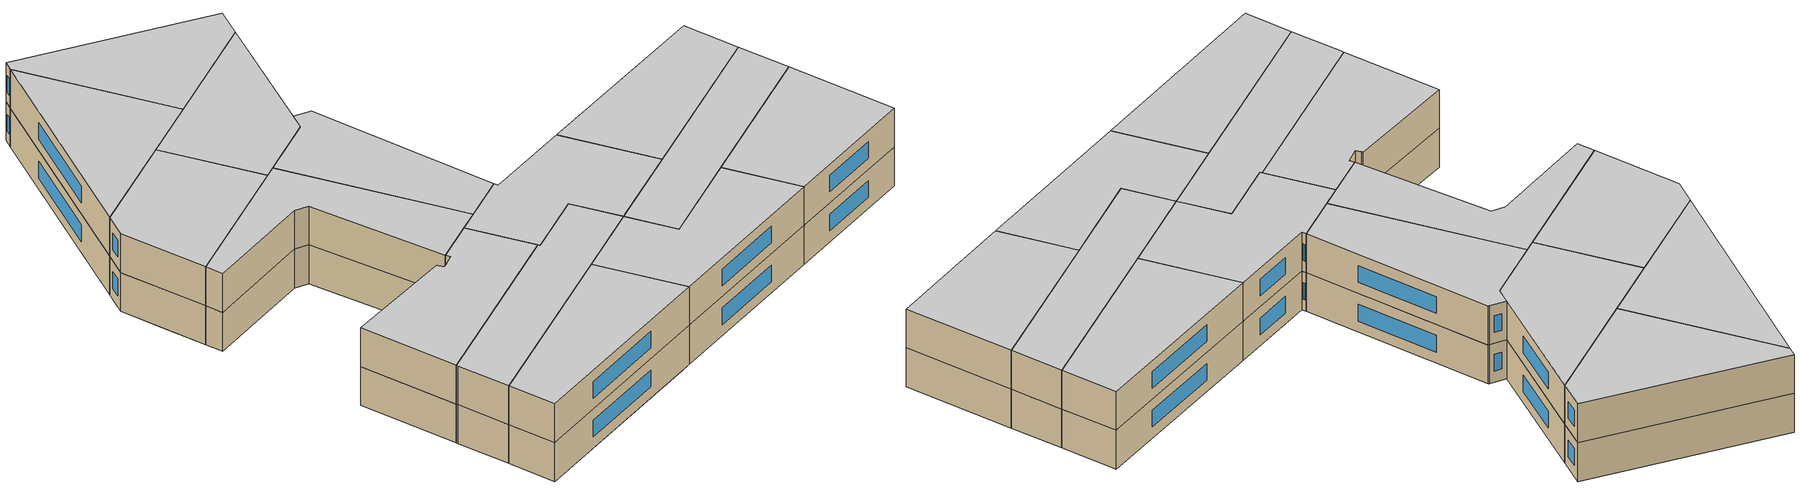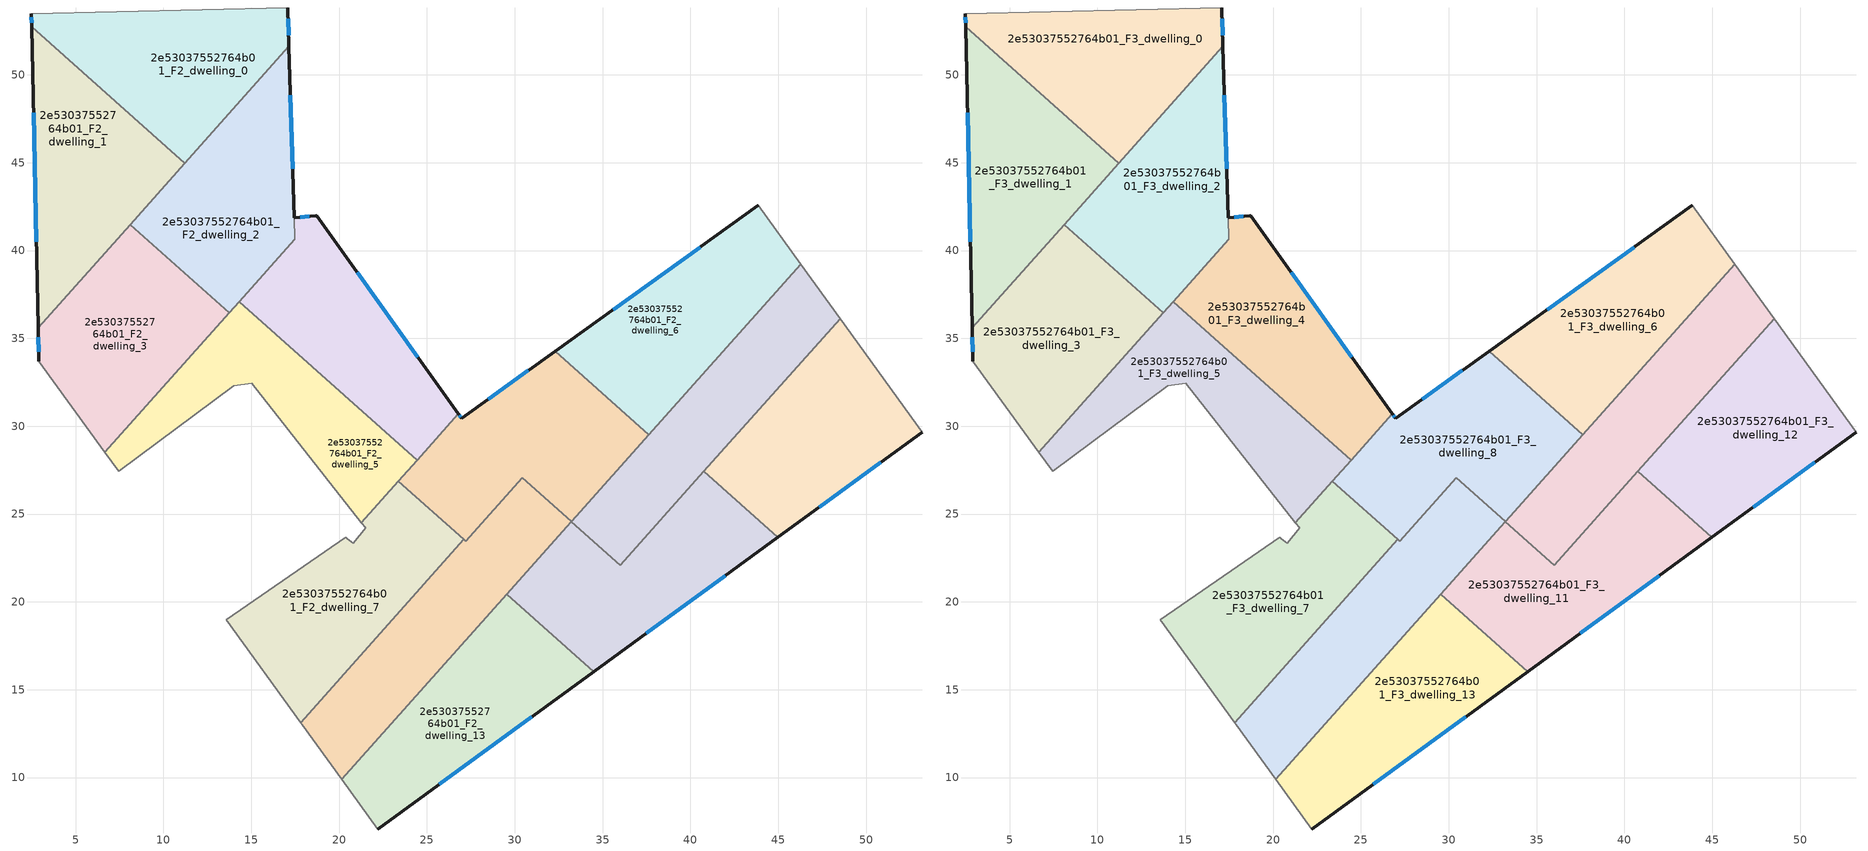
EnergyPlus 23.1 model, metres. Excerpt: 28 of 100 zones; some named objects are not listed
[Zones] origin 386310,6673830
2e53037552764b01_F2_dwelling_0
 floor to 2e53037552764b01_F1_dwelling_8 (EU_floor_Construction): 17.08,53.81 17.14,51.63 11.93,45.78 6.28,53.58 z6
 floor adiabatic (EU_floor_Construction): 10.98,47.09 11.93,45.78 11.22,44.98 9.8,46.24 z6
 floor to 2e53037552764b01_F1_dwelling_0 (EU_floor_Construction): 6.28,53.58 10.98,47.09 9.8,46.24 2.49,52.75 2.48,53.5 z6
 wall outside (EU_wall_Construction): 2.48,53.5 2.49,52.75 / 17.14,51.63 17.08,53.81 z6:9
 wall to 2e53037552764b01_F2_dwelling_1 (EU_wall_Construction): 2.49,52.75 11.22,44.98 z6:9
 wall adiabatic (EU_wall_Construction): 17.08,53.81 2.48,53.5 z6:9
 wall to 2e53037552764b01_F2_dwelling_2 (EU_wall_Construction): 11.22,44.98 17.14,51.63 z6:9
 window (EU_Window_Construction): 2.48,53.28 2.49,52.96 / 17.13,52.26 17.1,53.19 z6.86:8.14
2e53037552764b01_F2_dwelling_1
 floor to 2e53037552764b01_F1_dwelling_0 (EU_floor_Construction): 9.8,46.24 2.74,41.13 2.49,52.75 z6
 floor to 2e53037552764b01_F1_dwelling_1 (EU_floor_Construction): 11.22,44.98 2.86,35.6 2.74,41.13 9.8,46.24 z6
 wall outside (EU_wall_Construction): 2.49,52.75 2.86,35.6 z6:9
 wall to 2e53037552764b01_F2_dwelling_3 (EU_wall_Construction): 2.86,35.6 8.1,41.48 z6:9
 wall to 2e53037552764b01_F2_dwelling_2 (EU_wall_Construction): 8.09,41.48 11.22,44.98 z6:9
 window (EU_Window_Construction): 2.6,47.85 2.76,40.5 z6.86:8.14
2e53037552764b01_F2_dwelling_10
 floor to 2e53037552764b01_F1_dwelling_6 (EU_floor_Construction): 28.39,23.04 29.94,20.9 23.22,13.35 19.56,10.7 17.81,13.12 23.47,19.47 z6
 floor to 2e53037552764b01_F1_dwelling_11 (EU_floor_Construction): 32.04,25.63 28.42,23.01 28.39,23.04 27.7,23.99 30.43,27.06 z6
 floor adiabatic (EU_floor_Construction): 33.22,24.58 32.96,24.28 29.94,20.9 28.42,23.01 32.04,25.63 z6; 27.7,23.99 28.39,23.04 23.47,19.47 27.11,23.55 27.22,23.45 z6
 floor to 2e53037552764b01_F1_dwelling_7 (EU_floor_Construction): 23.22,13.35 20.14,9.89 19.56,10.7 z6
 wall adiabatic (EU_wall_Construction): 17.81,13.12 17.9,12.99 20.14,9.89 z6:9
 wall to 2e53037552764b01_F2_dwelling_7 (EU_wall_Construction): 27.11,23.55 17.81,13.12 z6:9
 wall to 2e53037552764b01_F2_dwelling_13 (EU_wall_Construction): 20.14,9.89 29.54,20.44 z6:9
 wall to 2e53037552764b01_F2_dwelling_8 (EU_wall_Construction): 33.22,24.58 30.43,27.06 27.22,23.45 27.11,23.55 z6:9
 wall to 2e53037552764b01_F2_dwelling_11 (EU_wall_Construction): 29.54,20.44 32.96,24.28 33.22,24.57 z6:9
2e53037552764b01_F2_dwelling_11
 floor to 2e53037552764b01_F1_dwelling_14 (EU_floor_Construction): 44.98,23.67 34.49,16.03 32.12,18.13 42.65,25.75 z6
 floor to 2e53037552764b01_F1_dwelling_13 (EU_floor_Construction): 42.65,25.75 32.12,18.13 31.61,18.59 30.21,20.53 34.38,23.54 36.02,22.08 40.77,27.42 z6
 floor to 2e53037552764b01_F1_dwelling_7 (EU_floor_Construction): 31.22,19.14 31.61,18.59 31.1,19.05 z6
 floor to 2e53037552764b01_F1_dwelling_6 (EU_floor_Construction): 29.94,20.9 31.22,19.14 31.1,19.05 29.54,20.44 z6
 floor adiabatic (EU_floor_Construction): 34.38,23.54 30.21,20.53 29.94,20.9 33.22,24.57 z6
 wall outside (EU_wall_Construction): 34.49,16.03 44.98,23.67 z6:9
 wall to 2e53037552764b01_F2_dwelling_13 (EU_wall_Construction): 29.54,20.44 34.49,16.03 z6:9
 wall to 2e53037552764b01_F2_dwelling_12 (EU_wall_Construction): 44.98,23.67 40.77,27.42 z6:9
 wall to 2e53037552764b01_F2_dwelling_9 (EU_wall_Construction): 40.77,27.42 36.02,22.08 33.22,24.57 z6:9
 window (EU_Window_Construction): 37.49,18.21 41.99,21.49 z6.86:8.14
2e53037552764b01_F2_dwelling_12
 floor to 2e53037552764b01_F1_dwelling_13 (EU_floor_Construction): 49.62,34.59 51.42,32.1 42.65,25.75 40.77,27.42 42.66,29.54 z6
 floor to 2e53037552764b01_F1_dwelling_14 (EU_floor_Construction): 51.42,32.1 53.19,29.65 44.98,23.67 42.65,25.75 z6
 floor to 2e53037552764b01_F1_dwelling_12 (EU_floor_Construction): 48.52,36.12 49.62,34.59 42.66,29.54 z6
 wall outside (EU_wall_Construction): 44.98,23.67 53.19,29.65 z6:9
 wall adiabatic (EU_wall_Construction): 53.19,29.65 48.52,36.12 z6:9
 wall to 2e53037552764b01_F2_dwelling_9 (EU_wall_Construction): 48.52,36.12 40.77,27.42 z6:9
 window (EU_Window_Construction): 47.33,25.38 50.85,27.94 z6.86:8.14
2e53037552764b01_F2_dwelling_13
 floor to 2e53037552764b01_F1_dwelling_7 (EU_floor_Construction): 31.61,18.59 33.82,15.54 22.19,7.07 20.14,9.89 23.22,13.35 31.1,19.05 z6
 floor to 2e53037552764b01_F1_dwelling_14 (EU_floor_Construction): 34.49,16.03 33.82,15.54 32.01,18.05 32.12,18.13 z6
 floor to 2e53037552764b01_F1_dwelling_6 (EU_floor_Construction): 31.1,19.05 23.22,13.35 29.54,20.44 z6
 floor to 2e53037552764b01_F1_dwelling_13 (EU_floor_Construction): 32.12,18.13 32.01,18.05 31.61,18.59 z6
 wall outside (EU_wall_Construction): 22.19,7.07 34.49,16.03 z6:9
 wall adiabatic (EU_wall_Construction): 20.14,9.89 22.19,7.07 z6:9
 window (EU_Window_Construction): 25.7,9.63 30.98,13.47 z6.86:8.14
2e53037552764b01_F2_dwelling_2
 floor to 2e53037552764b01_F1_dwelling_8 (EU_floor_Construction): 17.14,51.63 17.34,45.19 14.07,42.82 11.93,45.78 z6
 floor to 2e53037552764b01_F1_dwelling_3 (EU_floor_Construction): 15.04,37.91 13.74,36.45 13.42,36.74 z6
 floor adiabatic (EU_floor_Construction): 17.34,45.19 17.47,40.64 15.04,37.91 13.42,36.74 8.09,41.48 11.93,45.78 14.07,42.82 z6
 wall outside (EU_wall_Construction): 17.43,41.86 17.14,51.63 z6:9
 wall to 2e53037552764b01_F2_dwelling_3 (EU_wall_Construction): 8.09,41.48 13.74,36.45 z6:9
 wall to 2e53037552764b01_F2_dwelling_4 (EU_wall_Construction): 14.31,37.09 17.47,40.63 / 17.47,40.64 17.43,41.86 z6:9
 wall to 2e53037552764b01_F2_dwelling_5 (EU_wall_Construction): 13.74,36.45 14.31,37.09 z6:9
 window (EU_Window_Construction): 17.35,44.66 17.23,48.84 z6.86:8.14
2e53037552764b01_F2_dwelling_3
 floor to 2e53037552764b01_F1_dwelling_2 (EU_floor_Construction): 13.42,36.74 5.08,30.7 2.9,33.71 2.88,34.63 10,39.78 z6
 floor to 2e53037552764b01_F1_dwelling_3 (EU_floor_Construction): 13.74,36.45 6.67,28.51 5.08,30.7 13.42,36.74 z6
 floor to 2e53037552764b01_F1_dwelling_1 (EU_floor_Construction): 10,39.78 2.88,34.63 2.86,35.6 8.1,41.48 z6
 wall outside (EU_wall_Construction): 2.86,35.6 2.9,33.71 z6:9
 wall adiabatic (EU_wall_Construction): 2.9,33.71 6.67,28.51 z6:9
 wall to 2e53037552764b01_F2_dwelling_5 (EU_wall_Construction): 6.67,28.51 13.74,36.45 z6:9
 window (EU_Window_Construction): 2.87,35.06 2.89,34.25 z6.86:8.14
2e53037552764b01_F2_dwelling_4
 floor to 2e53037552764b01_F1_dwelling_9 (EU_floor_Construction): 18.72,41.98 26.79,30.71 24.61,28.26 16.47,39.51 17.47,40.64 17.43,41.87 18.66,41.97 z6
 floor to 2e53037552764b01_F1_dwelling_3 (EU_floor_Construction): 16.73,39.14 19.26,35.66 17.41,34.32 14.31,37.09 15.04,37.91 z6
 floor to 2e53037552764b01_F1_dwelling_2 (EU_floor_Construction): 16.47,39.51 16.73,39.14 15.04,37.91 z6
 floor to 2e53037552764b01_F1_dwelling_4 (EU_floor_Construction): 19.26,35.66 24.61,28.26 24.43,28.07 17.41,34.32 z6
 wall outside (EU_wall_Construction): 26.79,30.71 18.72,41.98 18.66,41.97 17.43,41.87 z6:9
 wall to 2e53037552764b01_F2_dwelling_5 (EU_wall_Construction): 14.31,37.09 24.43,28.07 z6:9
 wall to 2e53037552764b01_F2_dwelling_8 (EU_wall_Construction): 24.43,28.07 26.79,30.71 z6:9
 window (EU_Window_Construction): 18.31,41.94 17.78,41.9 / 24.48,33.93 21.03,38.76 z6.86:8.14
2e53037552764b01_F2_dwelling_5
 floor to 2e53037552764b01_F1_dwelling_3 (EU_floor_Construction): 17.41,34.32 14.76,32.4 14.01,32.29 7.44,27.44 6.67,28.51 14.31,37.09 z6
 floor to 2e53037552764b01_F1_dwelling_4 (EU_floor_Construction): 24.43,28.07 21.27,24.52 15.03,32.44 14.76,32.4 17.41,34.32 z6
 wall adiabatic (EU_wall_Construction): 6.67,28.51 7.44,27.44 14.01,32.29 15.03,32.44 21.27,24.51 z6:9
 wall to 2e53037552764b01_F2_dwelling_7 (EU_wall_Construction): 21.27,24.51 23.37,26.88 z6:9
 wall to 2e53037552764b01_F2_dwelling_8 (EU_wall_Construction): 23.37,26.88 24.43,28.07 z6:9
2e53037552764b01_F2_dwelling_6
 floor to 2e53037552764b01_F1_dwelling_10 (EU_floor_Construction): 43.86,42.57 46.04,39.55 35.19,31.69 32.3,34.27 z6
 floor to 2e53037552764b01_F1_dwelling_11 (EU_floor_Construction): 46.04,39.55 46.27,39.23 38.02,29.96 37.53,29.61 35.19,31.69 z6
 floor to 2e53037552764b01_F1_dwelling_12 (EU_floor_Construction): 38.01,29.96 37.63,29.52 37.53,29.61 z6
 wall outside (EU_wall_Construction): 43.86,42.57 32.3,34.27 z6:9
 wall adiabatic (EU_wall_Construction): 46.27,39.23 43.86,42.57 z6:9
 wall to 2e53037552764b01_F2_dwelling_8 (EU_wall_Construction): 32.3,34.27 37.63,29.52 z6:9
 wall to 2e53037552764b01_F2_dwelling_9 (EU_wall_Construction): 37.63,29.52 46.27,39.23 z6:9
 window (EU_Window_Construction): 40.56,40.2 35.6,36.64 z6.86:8.14
2e53037552764b01_F2_dwelling_7
 floor to 2e53037552764b01_F1_dwelling_5 (EU_floor_Construction): 27.11,23.55 23.47,19.47 16.74,14.6 13.56,18.98 20.37,23.68 20.46,23.61 20.79,23.34 21.5,24.22 22.05,23.52 24.86,25.55 z6
 floor to 2e53037552764b01_F1_dwelling_6 (EU_floor_Construction): 23.47,19.47 17.81,13.12 16.74,14.6 z6
 floor to 2e53037552764b01_F1_dwelling_4 (EU_floor_Construction): 24.86,25.55 22.05,23.52 21.27,24.52 23.37,26.88 z6
 wall adiabatic (EU_wall_Construction): 21.27,24.51 21.5,24.22 20.79,23.34 20.46,23.61 20.37,23.68 13.56,18.98 17.81,13.12 z6:9
 wall to 2e53037552764b01_F2_dwelling_8 (EU_wall_Construction): 27.11,23.55 23.37,26.88 z6:9
2e53037552764b01_F2_dwelling_8
 floor to 2e53037552764b01_F1_dwelling_11 (EU_floor_Construction): 37.53,29.61 32.04,25.63 30.43,27.06 27.7,23.99 26.62,25.49 35.19,31.69 z6
 floor to 2e53037552764b01_F1_dwelling_12 (EU_floor_Construction): 37.63,29.52 33.49,24.87 33.22,24.57 32.04,25.63 37.53,29.61 z6
 floor to 2e53037552764b01_F1_dwelling_10 (EU_floor_Construction): 35.19,31.69 30.25,28.11 28.03,31.21 32.3,34.27 z6
 floor to 2e53037552764b01_F1_dwelling_9 (EU_floor_Construction): 28.03,31.21 30.25,28.11 26.62,25.49 24.61,28.26 26.79,30.71 26.97,30.45 z6
 floor to 2e53037552764b01_F1_dwelling_4 (EU_floor_Construction): 24.61,28.26 25.98,26.37 24.86,25.55 23.37,26.88 z6
 floor to 2e53037552764b01_F1_dwelling_5 (EU_floor_Construction): 25.98,26.37 27.7,23.99 27.22,23.45 24.86,25.55 z6
 wall outside (EU_wall_Construction): 32.3,34.27 26.97,30.45 26.79,30.71 z6:9
 wall to 2e53037552764b01_F2_dwelling_9 (EU_wall_Construction): 33.22,24.57 33.49,24.87 37.63,29.52 z6:9
 window (EU_Window_Construction): 26.92,30.52 26.84,30.63 / 30.78,33.18 28.5,31.54 z6.86:8.14
2e53037552764b01_F2_dwelling_9
 floor to 2e53037552764b01_F1_dwelling_12 (EU_floor_Construction): 47.83,37.07 48.52,36.12 42.66,29.54 34.38,23.54 33.22,24.57 33.49,24.87 38.01,29.96 z6
 floor to 2e53037552764b01_F1_dwelling_13 (EU_floor_Construction): 42.66,29.54 36.02,22.08 34.38,23.54 z6
 floor to 2e53037552764b01_F1_dwelling_11 (EU_floor_Construction): 46.27,39.23 47.83,37.07 38.02,29.96 z6
 wall adiabatic (EU_wall_Construction): 48.52,36.12 46.27,39.23 z6:9
2e53037552764b01_F3_dwelling_0
 floor to 2e53037552764b01_F2_dwelling_0 (EU_floor_Construction): 17.08,53.81 17.14,51.63 11.22,44.98 2.49,52.75 2.48,53.5 z9
 wall outside (EU_wall_Construction): 2.48,53.5 2.49,52.75 / 17.14,51.63 17.08,53.81 z9:12
 wall to 2e53037552764b01_F3_dwelling_1 (EU_wall_Construction): 2.49,52.75 11.22,44.98 z9:12
 wall adiabatic (EU_wall_Construction): 17.08,53.81 2.48,53.5 z9:12
 wall to 2e53037552764b01_F3_dwelling_2 (EU_wall_Construction): 11.22,44.98 17.14,51.63 z9:12
 window (EU_Window_Construction): 2.48,53.28 2.49,52.96 / 17.13,52.26 17.1,53.19 z9.86:11.14
 ceiling to 2e53037552764b01_F4_dwelling_0 (EU_floor_Construction): 11.22,44.98 17.14,51.63 17.08,53.81 2.48,53.5 2.49,52.75 z12
2e53037552764b01_F3_dwelling_1
 floor to 2e53037552764b01_F2_dwelling_1 (EU_floor_Construction): 11.22,44.98 2.86,35.6 2.49,52.75 z9
 wall outside (EU_wall_Construction): 2.49,52.75 2.86,35.6 z9:12
 wall to 2e53037552764b01_F3_dwelling_3 (EU_wall_Construction): 2.86,35.6 8.1,41.48 z9:12
 wall to 2e53037552764b01_F3_dwelling_2 (EU_wall_Construction): 8.09,41.48 11.22,44.98 z9:12
 window (EU_Window_Construction): 2.6,47.85 2.76,40.5 z9.86:11.14
 ceiling to 2e53037552764b01_F4_dwelling_1 (EU_floor_Construction): 2.86,35.6 11.22,44.98 2.49,52.75 z12
2e53037552764b01_F3_dwelling_10
 floor to 2e53037552764b01_F2_dwelling_10 (EU_floor_Construction): 33.22,24.58 32.96,24.28 20.14,9.89 17.9,12.99 17.81,13.12 27.11,23.55 27.22,23.45 30.43,27.06 z9
 wall adiabatic (EU_wall_Construction): 17.81,13.12 17.9,12.99 20.14,9.89 z9:12
 wall to 2e53037552764b01_F3_dwelling_7 (EU_wall_Construction): 27.11,23.55 17.81,13.12 z9:12
 wall to 2e53037552764b01_F3_dwelling_13 (EU_wall_Construction): 20.14,9.89 29.54,20.44 z9:12
 wall to 2e53037552764b01_F3_dwelling_8 (EU_wall_Construction): 33.22,24.58 30.43,27.06 27.22,23.45 27.11,23.55 z9:12
 wall to 2e53037552764b01_F3_dwelling_11 (EU_wall_Construction): 29.54,20.44 32.96,24.28 33.22,24.57 z9:12
 ceiling to 2e53037552764b01_F4_dwelling_10 (EU_floor_Construction): 20.14,9.89 32.96,24.28 33.22,24.58 30.43,27.06 27.22,23.45 27.11,23.55 17.81,13.12 17.9,12.99 z12
2e53037552764b01_F3_dwelling_11
 floor to 2e53037552764b01_F2_dwelling_11 (EU_floor_Construction): 44.98,23.67 34.49,16.03 29.54,20.44 33.22,24.57 36.02,22.08 40.77,27.42 z9
 wall outside (EU_wall_Construction): 34.49,16.03 44.98,23.67 z9:12
 wall to 2e53037552764b01_F3_dwelling_13 (EU_wall_Construction): 29.54,20.44 34.49,16.03 z9:12
 wall to 2e53037552764b01_F3_dwelling_12 (EU_wall_Construction): 44.98,23.67 40.77,27.42 z9:12
 wall to 2e53037552764b01_F3_dwelling_9 (EU_wall_Construction): 40.77,27.42 36.02,22.08 33.22,24.57 z9:12
 window (EU_Window_Construction): 37.49,18.21 41.99,21.49 z9.86:11.14
 ceiling to 2e53037552764b01_F4_dwelling_11 (EU_floor_Construction): 44.98,23.67 40.77,27.42 36.02,22.08 33.22,24.57 29.54,20.44 34.49,16.03 z12
2e53037552764b01_F3_dwelling_12
 floor to 2e53037552764b01_F2_dwelling_12 (EU_floor_Construction): 48.52,36.12 53.19,29.65 44.98,23.67 40.77,27.42 z9
 wall outside (EU_wall_Construction): 44.98,23.67 53.19,29.65 z9:12
 wall adiabatic (EU_wall_Construction): 53.19,29.65 48.52,36.12 z9:12
 wall to 2e53037552764b01_F3_dwelling_9 (EU_wall_Construction): 48.52,36.12 40.77,27.42 z9:12
 window (EU_Window_Construction): 47.33,25.38 50.85,27.94 z9.86:11.14
 ceiling to 2e53037552764b01_F4_dwelling_12 (EU_floor_Construction): 53.19,29.65 48.52,36.12 40.77,27.42 44.98,23.67 z12
2e53037552764b01_F3_dwelling_13
 floor to 2e53037552764b01_F2_dwelling_13 (EU_floor_Construction): 34.49,16.03 22.19,7.07 20.14,9.89 29.54,20.44 z9
 wall outside (EU_wall_Construction): 22.19,7.07 34.49,16.03 z9:12
 wall adiabatic (EU_wall_Construction): 20.14,9.89 22.19,7.07 z9:12
 window (EU_Window_Construction): 25.7,9.63 30.98,13.47 z9.86:11.14
 ceiling to 2e53037552764b01_F4_dwelling_13 (EU_floor_Construction): 34.49,16.03 29.54,20.44 20.14,9.89 22.19,7.07 z12
2e53037552764b01_F3_dwelling_2
 floor to 2e53037552764b01_F2_dwelling_2 (EU_floor_Construction): 17.14,51.63 17.47,40.63 13.74,36.45 8.09,41.48 z9
 wall outside (EU_wall_Construction): 17.43,41.86 17.14,51.63 z9:12
 wall to 2e53037552764b01_F3_dwelling_3 (EU_wall_Construction): 8.09,41.48 13.74,36.45 z9:12
 wall to 2e53037552764b01_F3_dwelling_4 (EU_wall_Construction): 14.31,37.09 17.47,40.63 / 17.47,40.64 17.43,41.86 z9:12
 wall to 2e53037552764b01_F3_dwelling_5 (EU_wall_Construction): 13.74,36.45 14.31,37.09 z9:12
 window (EU_Window_Construction): 17.35,44.66 17.23,48.84 z9.86:11.14
 ceiling to 2e53037552764b01_F4_dwelling_2 (EU_floor_Construction): 13.74,36.45 17.47,40.63 17.14,51.63 8.09,41.48 z12
2e53037552764b01_F3_dwelling_3
 floor to 2e53037552764b01_F2_dwelling_3 (EU_floor_Construction): 13.74,36.45 6.67,28.51 2.9,33.71 2.86,35.6 8.09,41.48 z9
 wall outside (EU_wall_Construction): 2.86,35.6 2.9,33.71 z9:12
 wall adiabatic (EU_wall_Construction): 2.9,33.71 6.67,28.51 z9:12
 wall to 2e53037552764b01_F3_dwelling_5 (EU_wall_Construction): 6.67,28.51 13.74,36.45 z9:12
 window (EU_Window_Construction): 2.87,35.06 2.89,34.25 z9.86:11.14
 ceiling to 2e53037552764b01_F4_dwelling_3 (EU_floor_Construction): 6.67,28.51 13.74,36.45 8.09,41.48 2.86,35.6 2.9,33.71 z12
2e53037552764b01_F3_dwelling_4
 floor to 2e53037552764b01_F2_dwelling_4 (EU_floor_Construction): 18.72,41.98 26.79,30.71 24.43,28.07 14.31,37.09 17.47,40.64 17.43,41.87 18.66,41.97 z9
 wall outside (EU_wall_Construction): 26.79,30.71 18.72,41.98 18.66,41.97 17.43,41.87 z9:12
 wall to 2e53037552764b01_F3_dwelling_5 (EU_wall_Construction): 14.31,37.09 24.43,28.07 z9:12
 wall to 2e53037552764b01_F3_dwelling_8 (EU_wall_Construction): 24.43,28.07 26.79,30.71 z9:12
 window (EU_Window_Construction): 18.31,41.94 17.78,41.9 / 24.48,33.93 21.03,38.76 z9.86:11.14
 ceiling to 2e53037552764b01_F4_dwelling_4 (EU_floor_Construction): 24.43,28.07 26.79,30.71 18.72,41.98 18.66,41.97 17.43,41.87 17.47,40.64 14.31,37.09 z12
2e53037552764b01_F3_dwelling_5
 floor to 2e53037552764b01_F2_dwelling_5 (EU_floor_Construction): 24.43,28.07 21.27,24.51 15.03,32.44 14.01,32.29 7.44,27.44 6.67,28.51 14.31,37.09 z9
 wall adiabatic (EU_wall_Construction): 6.67,28.51 7.44,27.44 14.01,32.29 15.03,32.44 21.27,24.51 z9:12
 wall to 2e53037552764b01_F3_dwelling_7 (EU_wall_Construction): 21.27,24.51 23.37,26.88 z9:12
 wall to 2e53037552764b01_F3_dwelling_8 (EU_wall_Construction): 23.37,26.88 24.43,28.07 z9:12
 ceiling to 2e53037552764b01_F4_dwelling_5 (EU_floor_Construction): 21.27,24.51 24.43,28.07 14.31,37.09 6.67,28.51 7.44,27.44 14.01,32.29 15.03,32.44 z12
2e53037552764b01_F3_dwelling_6
 floor to 2e53037552764b01_F2_dwelling_6 (EU_floor_Construction): 43.86,42.57 46.27,39.23 37.63,29.52 32.3,34.27 z9
 wall outside (EU_wall_Construction): 43.86,42.57 32.3,34.27 z9:12
 wall adiabatic (EU_wall_Construction): 46.27,39.23 43.86,42.57 z9:12
 wall to 2e53037552764b01_F3_dwelling_8 (EU_wall_Construction): 32.3,34.27 37.63,29.52 z9:12
 wall to 2e53037552764b01_F3_dwelling_9 (EU_wall_Construction): 37.63,29.52 46.27,39.23 z9:12
 window (EU_Window_Construction): 40.56,40.2 35.6,36.64 z9.86:11.14
 ceiling to 2e53037552764b01_F4_dwelling_6 (EU_floor_Construction): 37.63,29.52 46.27,39.23 43.86,42.57 32.3,34.27 z12
2e53037552764b01_F3_dwelling_7
 floor to 2e53037552764b01_F2_dwelling_7 (EU_floor_Construction): 27.11,23.55 17.81,13.12 13.56,18.98 20.37,23.68 20.46,23.61 20.79,23.34 21.5,24.22 21.27,24.51 23.37,26.88 z9
 wall adiabatic (EU_wall_Construction): 21.27,24.51 21.5,24.22 20.79,23.34 20.46,23.61 20.37,23.68 13.56,18.98 17.81,13.12 z9:12
 wall to 2e53037552764b01_F3_dwelling_8 (EU_wall_Construction): 27.11,23.55 23.37,26.88 z9:12
 ceiling to 2e53037552764b01_F4_dwelling_7 (EU_floor_Construction): 17.81,13.12 27.11,23.55 23.37,26.88 21.27,24.51 21.5,24.22 20.79,23.34 20.46,23.61 20.37,23.68 13.56,18.98 z12
2e53037552764b01_F3_dwelling_8
 floor to 2e53037552764b01_F2_dwelling_8 (EU_floor_Construction): 37.63,29.52 33.22,24.57 30.43,27.06 27.22,23.45 23.37,26.88 26.79,30.71 26.97,30.45 32.3,34.27 z9
 wall outside (EU_wall_Construction): 32.3,34.27 26.97,30.45 26.79,30.71 z9:12
 wall to 2e53037552764b01_F3_dwelling_9 (EU_wall_Construction): 33.22,24.57 33.49,24.87 37.63,29.52 z9:12
 window (EU_Window_Construction): 26.92,30.52 26.84,30.63 / 30.78,33.18 28.5,31.54 z9.86:11.14
 ceiling to 2e53037552764b01_F4_dwelling_8 (EU_floor_Construction): 33.22,24.57 37.63,29.52 32.3,34.27 26.97,30.45 26.79,30.71 23.37,26.88 27.22,23.45 30.43,27.06 z12
2e53037552764b01_F3_dwelling_9
 floor to 2e53037552764b01_F2_dwelling_9 (EU_floor_Construction): 46.27,39.23 48.52,36.12 36.02,22.08 33.22,24.57 33.49,24.87 z9
 wall adiabatic (EU_wall_Construction): 48.52,36.12 46.27,39.23 z9:12
 ceiling to 2e53037552764b01_F4_dwelling_9 (EU_floor_Construction): 36.02,22.08 48.52,36.12 46.27,39.23 33.49,24.87 33.22,24.57 z12
[Building]
EU S2 Campaign: North Axis=0; Terrain=City; Solar Distribution=FullExterior
[Site:Location]
Helsinki-Vantaa.AP: Latitude=60.317; Longitude=24.963; Time Zone=2; Elevation=54.6
[SizingPeriod:WeatherFileDays]
AnnualSizingPeriod: Begin Month=1; Begin Day of Month=1; End Month=12; End Day of Month=31; Day of Week for Start Day=Monday; Use Weather File Daylight Saving Period=No; Use Weather File Rain and Snow Indicators=No
[MATERIAL]
EU_InternalMass_Material: Roughness=MediumRough; Thickness=0.1; Conductivity=1; Density=1800; Specific Heat=900; Thermal Absorptance=0.9; Solar Absorptance=0.7; Visible Absorptance=0.7
[MATERIAL:NOMASS] Roughness=MediumRough; Thermal Absorptance=0.9; Solar Absorptance=0.7; Visible Absorptance=0.7
Name | Thermal Resistance
EU_wall_NoMass | 1.10183
EU_floor_NoMass | 1.70606
[WINDOWMATERIAL:SIMPLEGLAZINGSYSTEM]
EU_Window_SimpleGlazing: UFactor=3.11035; Solar Heat Gain Coefficient=0.8; Visible Transmittance=0.8
[CONSTRUCTION]
EU_wall_Construction: EU_wall_NoMass
EU_floor_Construction: EU_floor_NoMass
EU_Window_Construction: EU_Window_SimpleGlazing
EU_InternalMass_Construction: EU_InternalMass_Material
[ZONE] Type=1; Multiplier=1; Ceiling Height=autocalculate; Floor Area=autocalculate; Part of Total Floor Area=Yes
Name | Volume
2e53037552764b01_F2_dwelling_0; 2e53037552764b01_F3_dwelling_0 | 220.154
2e53037552764b01_F2_dwelling_1; 2e53037552764b01_F3_dwelling_1 | 220.11
2e53037552764b01_F2_dwelling_10 | 221.956
2e53037552764b01_F3_dwelling_10 | 221.969
2e53037552764b01_F2_dwelling_11; 2e53037552764b01_F3_dwelling_11 | 224.539
2e53037552764b01_F2_dwelling_12; 2e53037552764b01_F3_dwelling_12 | 220.139
2e53037552764b01_F2_dwelling_13; 2e53037552764b01_F3_dwelling_13 | 220.109
2e53037552764b01_F2_dwelling_2 | 217.85
2e53037552764b01_F3_dwelling_2 | 217.802
2e53037552764b01_F2_dwelling_3; 2e53037552764b01_F3_dwelling_3 | 220.121
2e53037552764b01_F2_dwelling_4; 2e53037552764b01_F3_dwelling_4 | 208.475
2e53037552764b01_F2_dwelling_5; 2e53037552764b01_F3_dwelling_5 | 206.227
2e53037552764b01_F2_dwelling_6; 2e53037552764b01_F3_dwelling_6 | 227.085
2e53037552764b01_F2_dwelling_7; 2e53037552764b01_F3_dwelling_7 | 227.75
2e53037552764b01_F2_dwelling_8; 2e53037552764b01_F3_dwelling_8 | 231.515
2e53037552764b01_F2_dwelling_9; 2e53037552764b01_F3_dwelling_9 | 215.729
[INTERNALMASS] Construction=EU_InternalMass_Construction
Name | Zone or ZoneList | Surface Area
2e53037552764b01_F2_dwelling_0_EU_InternalMass | 2e53037552764b01_F2_dwelling_0 | 73.3747
2e53037552764b01_F2_dwelling_1_EU_InternalMass | 2e53037552764b01_F2_dwelling_1 | 73.3658
2e53037552764b01_F2_dwelling_2_EU_InternalMass | 2e53037552764b01_F2_dwelling_2 | 72.6203
2e53037552764b01_F2_dwelling_3_EU_InternalMass | 2e53037552764b01_F2_dwelling_3 | 73.3741
2e53037552764b01_F2_dwelling_4_EU_InternalMass | 2e53037552764b01_F2_dwelling_4 | 69.4917
2e53037552764b01_F2_dwelling_5_EU_InternalMass | 2e53037552764b01_F2_dwelling_5 | 68.7464
2e53037552764b01_F2_dwelling_6_EU_InternalMass | 2e53037552764b01_F2_dwelling_6 | 75.6919
2e53037552764b01_F2_dwelling_7_EU_InternalMass | 2e53037552764b01_F2_dwelling_7 | 75.9252
2e53037552764b01_F2_dwelling_8_EU_InternalMass | 2e53037552764b01_F2_dwelling_8 | 77.1704
2e53037552764b01_F2_dwelling_9_EU_InternalMass | 2e53037552764b01_F2_dwelling_9 | 71.9095
2e53037552764b01_F2_dwelling_10_EU_InternalMass | 2e53037552764b01_F2_dwelling_10 | 73.9889
2e53037552764b01_F2_dwelling_11_EU_InternalMass | 2e53037552764b01_F2_dwelling_11 | 74.8443
2e53037552764b01_F2_dwelling_12_EU_InternalMass | 2e53037552764b01_F2_dwelling_12 | 73.3803
2e53037552764b01_F2_dwelling_13_EU_InternalMass | 2e53037552764b01_F2_dwelling_13 | 73.3768
2e53037552764b01_F3_dwelling_0_EU_InternalMass | 2e53037552764b01_F3_dwelling_0 | 73.3747
2e53037552764b01_F3_dwelling_1_EU_InternalMass | 2e53037552764b01_F3_dwelling_1 | 73.3658
2e53037552764b01_F3_dwelling_2_EU_InternalMass | 2e53037552764b01_F3_dwelling_2 | 72.6203
2e53037552764b01_F3_dwelling_3_EU_InternalMass | 2e53037552764b01_F3_dwelling_3 | 73.3741
2e53037552764b01_F3_dwelling_4_EU_InternalMass | 2e53037552764b01_F3_dwelling_4 | 69.4917
2e53037552764b01_F3_dwelling_5_EU_InternalMass | 2e53037552764b01_F3_dwelling_5 | 68.7464
2e53037552764b01_F3_dwelling_6_EU_InternalMass | 2e53037552764b01_F3_dwelling_6 | 75.6919
2e53037552764b01_F3_dwelling_7_EU_InternalMass | 2e53037552764b01_F3_dwelling_7 | 75.9252
2e53037552764b01_F3_dwelling_8_EU_InternalMass | 2e53037552764b01_F3_dwelling_8 | 77.1704
2e53037552764b01_F3_dwelling_9_EU_InternalMass | 2e53037552764b01_F3_dwelling_9 | 71.9095
2e53037552764b01_F3_dwelling_10_EU_InternalMass | 2e53037552764b01_F3_dwelling_10 | 73.9889
2e53037552764b01_F3_dwelling_11_EU_InternalMass | 2e53037552764b01_F3_dwelling_11 | 74.8443
2e53037552764b01_F3_dwelling_12_EU_InternalMass | 2e53037552764b01_F3_dwelling_12 | 73.3803
2e53037552764b01_F3_dwelling_13_EU_InternalMass | 2e53037552764b01_F3_dwelling_13 | 73.3768
[OTHEREQUIPMENT] Fuel Type=Electricity; Design Level Calculation Method=Watts/Area; Power per Zone Floor Area=1; Fraction Latent=0; Fraction Radiant=0; Fraction Lost=0; Carbon Dioxide Generation Rate=0; EndUse Subcategory=EU_Step8_InternalGains
Name | Zone or ZoneList or Space or SpaceList | Schedule
EU_Step8_InternalGain_2e53037552764b01_F2_dwelling_0_f000 | 2e53037552764b01_F2_dwelling_0 | EU_Step8_GainSchedule_2e53037552764b01_F2_dwelling_0_f000
EU_Step8_InternalGain_2e53037552764b01_F2_dwelling_1_f000 | 2e53037552764b01_F2_dwelling_1 | EU_Step8_GainSchedule_2e53037552764b01_F2_dwelling_1_f000
EU_Step8_InternalGain_2e53037552764b01_F2_dwelling_2_f000 | 2e53037552764b01_F2_dwelling_2 | EU_Step8_GainSchedule_2e53037552764b01_F2_dwelling_2_f000
EU_Step8_InternalGain_2e53037552764b01_F2_dwelling_3_f000 | 2e53037552764b01_F2_dwelling_3 | EU_Step8_GainSchedule_2e53037552764b01_F2_dwelling_3_f000
EU_Step8_InternalGain_2e53037552764b01_F2_dwelling_4_f000 | 2e53037552764b01_F2_dwelling_4 | EU_Step8_GainSchedule_2e53037552764b01_F2_dwelling_4_f000
EU_Step8_InternalGain_2e53037552764b01_F2_dwelling_5_f000 | 2e53037552764b01_F2_dwelling_5 | EU_Step8_GainSchedule_2e53037552764b01_F2_dwelling_5_f000
EU_Step8_InternalGain_2e53037552764b01_F2_dwelling_6_f000 | 2e53037552764b01_F2_dwelling_6 | EU_Step8_GainSchedule_2e53037552764b01_F2_dwelling_6_f000
EU_Step8_InternalGain_2e53037552764b01_F2_dwelling_7_f000 | 2e53037552764b01_F2_dwelling_7 | EU_Step8_GainSchedule_2e53037552764b01_F2_dwelling_7_f000
EU_Step8_InternalGain_2e53037552764b01_F2_dwelling_8_f000 | 2e53037552764b01_F2_dwelling_8 | EU_Step8_GainSchedule_2e53037552764b01_F2_dwelling_8_f000
EU_Step8_InternalGain_2e53037552764b01_F2_dwelling_9_f000 | 2e53037552764b01_F2_dwelling_9 | EU_Step8_GainSchedule_2e53037552764b01_F2_dwelling_9_f000
EU_Step8_InternalGain_2e53037552764b01_F2_dwelling_10_f000 | 2e53037552764b01_F2_dwelling_10 | EU_Step8_GainSchedule_2e53037552764b01_F2_dwelling_10_f000
EU_Step8_InternalGain_2e53037552764b01_F2_dwelling_11_f000 | 2e53037552764b01_F2_dwelling_11 | EU_Step8_GainSchedule_2e53037552764b01_F2_dwelling_11_f000
EU_Step8_InternalGain_2e53037552764b01_F2_dwelling_12_f000 | 2e53037552764b01_F2_dwelling_12 | EU_Step8_GainSchedule_2e53037552764b01_F2_dwelling_12_f000
EU_Step8_InternalGain_2e53037552764b01_F2_dwelling_13_f000 | 2e53037552764b01_F2_dwelling_13 | EU_Step8_GainSchedule_2e53037552764b01_F2_dwelling_13_f000
EU_Step8_InternalGain_2e53037552764b01_F3_dwelling_0_f000 | 2e53037552764b01_F3_dwelling_0 | EU_Step8_GainSchedule_2e53037552764b01_F3_dwelling_0_f000
EU_Step8_InternalGain_2e53037552764b01_F3_dwelling_1_f000 | 2e53037552764b01_F3_dwelling_1 | EU_Step8_GainSchedule_2e53037552764b01_F3_dwelling_1_f000
EU_Step8_InternalGain_2e53037552764b01_F3_dwelling_2_f000 | 2e53037552764b01_F3_dwelling_2 | EU_Step8_GainSchedule_2e53037552764b01_F3_dwelling_2_f000
EU_Step8_InternalGain_2e53037552764b01_F3_dwelling_3_f000 | 2e53037552764b01_F3_dwelling_3 | EU_Step8_GainSchedule_2e53037552764b01_F3_dwelling_3_f000
EU_Step8_InternalGain_2e53037552764b01_F3_dwelling_4_f000 | 2e53037552764b01_F3_dwelling_4 | EU_Step8_GainSchedule_2e53037552764b01_F3_dwelling_4_f000
EU_Step8_InternalGain_2e53037552764b01_F3_dwelling_5_f000 | 2e53037552764b01_F3_dwelling_5 | EU_Step8_GainSchedule_2e53037552764b01_F3_dwelling_5_f000
EU_Step8_InternalGain_2e53037552764b01_F3_dwelling_6_f000 | 2e53037552764b01_F3_dwelling_6 | EU_Step8_GainSchedule_2e53037552764b01_F3_dwelling_6_f000
EU_Step8_InternalGain_2e53037552764b01_F3_dwelling_7_f000 | 2e53037552764b01_F3_dwelling_7 | EU_Step8_GainSchedule_2e53037552764b01_F3_dwelling_7_f000
EU_Step8_InternalGain_2e53037552764b01_F3_dwelling_8_f000 | 2e53037552764b01_F3_dwelling_8 | EU_Step8_GainSchedule_2e53037552764b01_F3_dwelling_8_f000
EU_Step8_InternalGain_2e53037552764b01_F3_dwelling_9_f000 | 2e53037552764b01_F3_dwelling_9 | EU_Step8_GainSchedule_2e53037552764b01_F3_dwelling_9_f000
EU_Step8_InternalGain_2e53037552764b01_F3_dwelling_10_f000 | 2e53037552764b01_F3_dwelling_10 | EU_Step8_GainSchedule_2e53037552764b01_F3_dwelling_10_f000
EU_Step8_InternalGain_2e53037552764b01_F3_dwelling_11_f000 | 2e53037552764b01_F3_dwelling_11 | EU_Step8_GainSchedule_2e53037552764b01_F3_dwelling_11_f000
EU_Step8_InternalGain_2e53037552764b01_F3_dwelling_12_f000 | 2e53037552764b01_F3_dwelling_12 | EU_Step8_GainSchedule_2e53037552764b01_F3_dwelling_12_f000
EU_Step8_InternalGain_2e53037552764b01_F3_dwelling_13_f000 | 2e53037552764b01_F3_dwelling_13 | EU_Step8_GainSchedule_2e53037552764b01_F3_dwelling_13_f000
[ZONEVENTILATION:DESIGNFLOWRATE] Schedule=EU_AlwaysOn; Design Flow Rate Calculation Method=AirChanges/Hour; Air Changes per Hour=0.756316; Ventilation Type=Natural; Fan Pressure Rise=0; Fan Total Efficiency=1; Constant Term Coefficient=1; Temperature Term Coefficient=0; Velocity Term Coefficient=0; Velocity Squared Term Coefficient=0; Minimum Indoor Temperature=-100; Maximum Indoor Temperature=100; Delta Temperature=-100; Minimum Outdoor Temperature=-100; Maximum Outdoor Temperature=100; Maximum Wind Speed=40
Name | Zone or ZoneList or Space or SpaceList
EU_ConstantAir_2e53037552764b01_F2_dwelling_0 | 2e53037552764b01_F2_dwelling_0
EU_ConstantAir_2e53037552764b01_F2_dwelling_1 | 2e53037552764b01_F2_dwelling_1
EU_ConstantAir_2e53037552764b01_F2_dwelling_2 | 2e53037552764b01_F2_dwelling_2
EU_ConstantAir_2e53037552764b01_F2_dwelling_3 | 2e53037552764b01_F2_dwelling_3
EU_ConstantAir_2e53037552764b01_F2_dwelling_4 | 2e53037552764b01_F2_dwelling_4
EU_ConstantAir_2e53037552764b01_F2_dwelling_5 | 2e53037552764b01_F2_dwelling_5
EU_ConstantAir_2e53037552764b01_F2_dwelling_6 | 2e53037552764b01_F2_dwelling_6
EU_ConstantAir_2e53037552764b01_F2_dwelling_7 | 2e53037552764b01_F2_dwelling_7
EU_ConstantAir_2e53037552764b01_F2_dwelling_8 | 2e53037552764b01_F2_dwelling_8
EU_ConstantAir_2e53037552764b01_F2_dwelling_9 | 2e53037552764b01_F2_dwelling_9
EU_ConstantAir_2e53037552764b01_F2_dwelling_10 | 2e53037552764b01_F2_dwelling_10
EU_ConstantAir_2e53037552764b01_F2_dwelling_11 | 2e53037552764b01_F2_dwelling_11
EU_ConstantAir_2e53037552764b01_F2_dwelling_12 | 2e53037552764b01_F2_dwelling_12
EU_ConstantAir_2e53037552764b01_F2_dwelling_13 | 2e53037552764b01_F2_dwelling_13
EU_ConstantAir_2e53037552764b01_F3_dwelling_0 | 2e53037552764b01_F3_dwelling_0
EU_ConstantAir_2e53037552764b01_F3_dwelling_1 | 2e53037552764b01_F3_dwelling_1
EU_ConstantAir_2e53037552764b01_F3_dwelling_2 | 2e53037552764b01_F3_dwelling_2
EU_ConstantAir_2e53037552764b01_F3_dwelling_3 | 2e53037552764b01_F3_dwelling_3
EU_ConstantAir_2e53037552764b01_F3_dwelling_4 | 2e53037552764b01_F3_dwelling_4
EU_ConstantAir_2e53037552764b01_F3_dwelling_5 | 2e53037552764b01_F3_dwelling_5
EU_ConstantAir_2e53037552764b01_F3_dwelling_6 | 2e53037552764b01_F3_dwelling_6
EU_ConstantAir_2e53037552764b01_F3_dwelling_7 | 2e53037552764b01_F3_dwelling_7
EU_ConstantAir_2e53037552764b01_F3_dwelling_8 | 2e53037552764b01_F3_dwelling_8
EU_ConstantAir_2e53037552764b01_F3_dwelling_9 | 2e53037552764b01_F3_dwelling_9
EU_ConstantAir_2e53037552764b01_F3_dwelling_10 | 2e53037552764b01_F3_dwelling_10
EU_ConstantAir_2e53037552764b01_F3_dwelling_11 | 2e53037552764b01_F3_dwelling_11
EU_ConstantAir_2e53037552764b01_F3_dwelling_12 | 2e53037552764b01_F3_dwelling_12
EU_ConstantAir_2e53037552764b01_F3_dwelling_13 | 2e53037552764b01_F3_dwelling_13
[HVACTEMPLATE:THERMOSTAT] Constant Heating Setpoint=20; Constant Cooling Setpoint=50
EU_HeatOnly_2e53037552764b01_F4_dwelling_3; EU_HeatOnly_2e53037552764b01_F4_dwelling_4; EU_HeatOnly_2e53037552764b01_F4_dwelling_5; EU_HeatOnly_2e53037552764b01_F4_dwelling_6; EU_HeatOnly_2e53037552764b01_F4_dwelling_7; EU_HeatOnly_2e53037552764b01_F4_dwelling_8; EU_HeatOnly_2e53037552764b01_F4_dwelling_9; EU_HeatOnly_2e53037552764b01_F4_dwelling_10; EU_HeatOnly_2e53037552764b01_F4_dwelling_11; EU_HeatOnly_2e53037552764b01_F4_dwelling_12; EU_HeatOnly_2e53037552764b01_F4_dwelling_13; EU_HeatOnly_2e53037552764b01_F5_dwelling_0; EU_HeatOnly_2e53037552764b01_F5_dwelling_1; EU_HeatOnly_2e53037552764b01_F5_dwelling_2; EU_HeatOnly_2e53037552764b01_F5_dwelling_3; EU_HeatOnly_2e53037552764b01_F5_dwelling_4; EU_HeatOnly_2e53037552764b01_F5_dwelling_5; EU_HeatOnly_2e53037552764b01_F5_dwelling_6; EU_HeatOnly_2e53037552764b01_F5_dwelling_7; EU_HeatOnly_2e53037552764b01_F5_dwelling_8; EU_HeatOnly_2e53037552764b01_F5_dwelling_9; EU_HeatOnly_2e53037552764b01_F5_dwelling_10; EU_HeatOnly_2e53037552764b01_F5_dwelling_11; EU_HeatOnly_2e53037552764b01_F5_dwelling_12; EU_HeatOnly_2e53037552764b01_F5_dwelling_13; EU_HeatOnly_2e53037552764b01_F6_dwelling_0; EU_HeatOnly_2e53037552764b01_F6_dwelling_1; EU_HeatOnly_2e53037552764b01_F6_dwelling_2; EU_HeatOnly_2e53037552764b01_F6_dwelling_3; EU_HeatOnly_2e53037552764b01_F6_dwelling_4; EU_HeatOnly_2e53037552764b01_F6_dwelling_5; EU_HeatOnly_2e53037552764b01_F6_dwelling_6; EU_HeatOnly_2e53037552764b01_F6_dwelling_7; EU_HeatOnly_2e53037552764b01_F6_dwelling_8; EU_HeatOnly_2e53037552764b01_F6_dwelling_9; EU_HeatOnly_2e53037552764b01_F6_dwelling_10; EU_HeatOnly_2e53037552764b01_F6_dwelling_11; EU_HeatOnly_2e53037552764b01_F6_dwelling_12; EU_HeatOnly_2e53037552764b01_F6_dwelling_13
[HVACTEMPLATE:ZONE:IDEALLOADSAIRSYSTEM] System Availability Schedule=EU_AlwaysOn; Maximum Heating Supply Air Temperature=50; Minimum Cooling Supply Air Temperature=13; Maximum Heating Supply Air Humidity Ratio=0.0156; Minimum Cooling Supply Air Humidity Ratio=0.0077; Heating Limit=NoLimit; Cooling Limit=NoLimit; Heating Availability Schedule=EU_AlwaysOn; Cooling Availability Schedule=EU_CoolingOff; Dehumidification Control Type=ConstantSensibleHeatRatio; Cooling Sensible Heat Ratio=0.7; Dehumidification Setpoint=60; Humidification Control Type=None; Humidification Setpoint=30; Outdoor Air Method=None; Outdoor Air Flow Rate per Person=0.00944; Outdoor Air Flow Rate per Zone Floor Area=0; Outdoor Air Flow Rate per Zone=0; Demand Controlled Ventilation Type=None; Outdoor Air Economizer Type=NoEconomizer; Heat Recovery Type=None; Sensible Heat Recovery Effectiveness=0.7; Latent Heat Recovery Effectiveness=0.65
Name | Template Thermostat
2e53037552764b01_F2_dwelling_0 | EU_HeatOnly_2e53037552764b01_F2_dwelling_0
2e53037552764b01_F2_dwelling_1 | EU_HeatOnly_2e53037552764b01_F2_dwelling_1
2e53037552764b01_F2_dwelling_2 | EU_HeatOnly_2e53037552764b01_F2_dwelling_2
2e53037552764b01_F2_dwelling_3 | EU_HeatOnly_2e53037552764b01_F2_dwelling_3
2e53037552764b01_F2_dwelling_4 | EU_HeatOnly_2e53037552764b01_F2_dwelling_4
2e53037552764b01_F2_dwelling_5 | EU_HeatOnly_2e53037552764b01_F2_dwelling_5
2e53037552764b01_F2_dwelling_6 | EU_HeatOnly_2e53037552764b01_F2_dwelling_6
2e53037552764b01_F2_dwelling_7 | EU_HeatOnly_2e53037552764b01_F2_dwelling_7
2e53037552764b01_F2_dwelling_8 | EU_HeatOnly_2e53037552764b01_F2_dwelling_8
2e53037552764b01_F2_dwelling_9 | EU_HeatOnly_2e53037552764b01_F2_dwelling_9
2e53037552764b01_F2_dwelling_10 | EU_HeatOnly_2e53037552764b01_F2_dwelling_10
2e53037552764b01_F2_dwelling_11 | EU_HeatOnly_2e53037552764b01_F2_dwelling_11
2e53037552764b01_F2_dwelling_12 | EU_HeatOnly_2e53037552764b01_F2_dwelling_12
2e53037552764b01_F2_dwelling_13 | EU_HeatOnly_2e53037552764b01_F2_dwelling_13
2e53037552764b01_F3_dwelling_0 | EU_HeatOnly_2e53037552764b01_F3_dwelling_0
2e53037552764b01_F3_dwelling_1 | EU_HeatOnly_2e53037552764b01_F3_dwelling_1
2e53037552764b01_F3_dwelling_2 | EU_HeatOnly_2e53037552764b01_F3_dwelling_2
2e53037552764b01_F3_dwelling_3 | EU_HeatOnly_2e53037552764b01_F3_dwelling_3
2e53037552764b01_F3_dwelling_4 | EU_HeatOnly_2e53037552764b01_F3_dwelling_4
2e53037552764b01_F3_dwelling_5 | EU_HeatOnly_2e53037552764b01_F3_dwelling_5
2e53037552764b01_F3_dwelling_6 | EU_HeatOnly_2e53037552764b01_F3_dwelling_6
2e53037552764b01_F3_dwelling_7 | EU_HeatOnly_2e53037552764b01_F3_dwelling_7
2e53037552764b01_F3_dwelling_8 | EU_HeatOnly_2e53037552764b01_F3_dwelling_8
2e53037552764b01_F3_dwelling_9 | EU_HeatOnly_2e53037552764b01_F3_dwelling_9
2e53037552764b01_F3_dwelling_10 | EU_HeatOnly_2e53037552764b01_F3_dwelling_10
2e53037552764b01_F3_dwelling_11 | EU_HeatOnly_2e53037552764b01_F3_dwelling_11
2e53037552764b01_F3_dwelling_12 | EU_HeatOnly_2e53037552764b01_F3_dwelling_12
2e53037552764b01_F3_dwelling_13 | EU_HeatOnly_2e53037552764b01_F3_dwelling_13
[SIZING:ZONE] Zone Cooling Design Supply Air Temperature Input Method=SupplyAirTemperature; Zone Cooling Design Supply Air Temperature=13; Zone Heating Design Supply Air Temperature Input Method=SupplyAirTemperature; Zone Heating Design Supply Air Temperature=50; Zone Cooling Design Supply Air Humidity Ratio=0.008; Zone Heating Design Supply Air Humidity Ratio=0.008; Cooling Design Air Flow Method=DesignDay; Cooling Design Air Flow Rate=0; Cooling Minimum Air Flow per Zone Floor Area=0.000762; Cooling Minimum Air Flow=0; Cooling Minimum Air Flow Fraction=0.2; Heating Design Air Flow Method=DesignDay; Heating Design Air Flow Rate=0; Heating Maximum Air Flow per Zone Floor Area=0.002032; Heating Maximum Air Flow=0.141576; Heating Maximum Air Flow Fraction=0.3; Account for Dedicated Outdoor Air System=No; Dedicated Outdoor Air System Control Strategy=NeutralSupplyAir; Dedicated Outdoor Air Low Setpoint Temperature for Design=autosize; Dedicated Outdoor Air High Setpoint Temperature for Design=autosize; Zone Load Sizing Method=Sensible Load Only No Latent Load; Zone Latent Cooling Design Supply Air Humidity Ratio Input Method=HumidityRatioDifference; Zone Cooling Design Supply Air Humidity Ratio Difference=0.005; Zone Latent Heating Design Supply Air Humidity Ratio Input Method=HumidityRatioDifference; Zone Humidification Design Supply Air Humidity Ratio Difference=0.005
2e53037552764b01_F2_dwelling_0; 2e53037552764b01_F2_dwelling_1; 2e53037552764b01_F2_dwelling_2; 2e53037552764b01_F2_dwelling_3; 2e53037552764b01_F2_dwelling_4; 2e53037552764b01_F2_dwelling_5; 2e53037552764b01_F2_dwelling_6; 2e53037552764b01_F2_dwelling_7; 2e53037552764b01_F2_dwelling_8; 2e53037552764b01_F2_dwelling_9; 2e53037552764b01_F2_dwelling_10; 2e53037552764b01_F2_dwelling_11; 2e53037552764b01_F2_dwelling_12; 2e53037552764b01_F2_dwelling_13; 2e53037552764b01_F3_dwelling_0; 2e53037552764b01_F3_dwelling_1; 2e53037552764b01_F3_dwelling_2; 2e53037552764b01_F3_dwelling_3; 2e53037552764b01_F3_dwelling_4; 2e53037552764b01_F3_dwelling_5; 2e53037552764b01_F3_dwelling_6; 2e53037552764b01_F3_dwelling_7; 2e53037552764b01_F3_dwelling_8; 2e53037552764b01_F3_dwelling_9; 2e53037552764b01_F3_dwelling_10; 2e53037552764b01_F3_dwelling_11; 2e53037552764b01_F3_dwelling_12; 2e53037552764b01_F3_dwelling_13
[SCHEDULE:CONSTANT]
Name | Hourly Value
EU_AlwaysOn | 1
EU_CoolingOff | 0
[SCHEDULE:FILE] Column Number=1; Rows to Skip at Top=0; Number of Hours of Data=8760; Column Separator=Comma; Interpolate to Timestep=No; Minutes per Item=60; Adjust Schedule for Daylight Savings=Yes
Name | File
EU_Step8_GainSchedule_2e53037552764b01_F2_dwelling_0_f000 | ../../schedules/2e53037552764b01/2e53037552764b01_F2_dwelling_0_f000_gain.csv
EU_Step8_GainSchedule_2e53037552764b01_F2_dwelling_1_f000 | ../../schedules/2e53037552764b01/2e53037552764b01_F2_dwelling_1_f000_gain.csv
EU_Step8_GainSchedule_2e53037552764b01_F2_dwelling_2_f000 | ../../schedules/2e53037552764b01/2e53037552764b01_F2_dwelling_2_f000_gain.csv
EU_Step8_GainSchedule_2e53037552764b01_F2_dwelling_3_f000 | ../../schedules/2e53037552764b01/2e53037552764b01_F2_dwelling_3_f000_gain.csv
EU_Step8_GainSchedule_2e53037552764b01_F2_dwelling_4_f000 | ../../schedules/2e53037552764b01/2e53037552764b01_F2_dwelling_4_f000_gain.csv
EU_Step8_GainSchedule_2e53037552764b01_F2_dwelling_5_f000 | ../../schedules/2e53037552764b01/2e53037552764b01_F2_dwelling_5_f000_gain.csv
EU_Step8_GainSchedule_2e53037552764b01_F2_dwelling_6_f000 | ../../schedules/2e53037552764b01/2e53037552764b01_F2_dwelling_6_f000_gain.csv
EU_Step8_GainSchedule_2e53037552764b01_F2_dwelling_7_f000 | ../../schedules/2e53037552764b01/2e53037552764b01_F2_dwelling_7_f000_gain.csv
EU_Step8_GainSchedule_2e53037552764b01_F2_dwelling_8_f000 | ../../schedules/2e53037552764b01/2e53037552764b01_F2_dwelling_8_f000_gain.csv
EU_Step8_GainSchedule_2e53037552764b01_F2_dwelling_9_f000 | ../../schedules/2e53037552764b01/2e53037552764b01_F2_dwelling_9_f000_gain.csv
EU_Step8_GainSchedule_2e53037552764b01_F2_dwelling_10_f000 | ../../schedules/2e53037552764b01/2e53037552764b01_F2_dwelling_10_f000_gain.csv
EU_Step8_GainSchedule_2e53037552764b01_F2_dwelling_11_f000 | ../../schedules/2e53037552764b01/2e53037552764b01_F2_dwelling_11_f000_gain.csv
EU_Step8_GainSchedule_2e53037552764b01_F2_dwelling_12_f000 | ../../schedules/2e53037552764b01/2e53037552764b01_F2_dwelling_12_f000_gain.csv
EU_Step8_GainSchedule_2e53037552764b01_F2_dwelling_13_f000 | ../../schedules/2e53037552764b01/2e53037552764b01_F2_dwelling_13_f000_gain.csv
EU_Step8_GainSchedule_2e53037552764b01_F3_dwelling_0_f000 | ../../schedules/2e53037552764b01/2e53037552764b01_F3_dwelling_0_f000_gain.csv
EU_Step8_GainSchedule_2e53037552764b01_F3_dwelling_1_f000 | ../../schedules/2e53037552764b01/2e53037552764b01_F3_dwelling_1_f000_gain.csv
EU_Step8_GainSchedule_2e53037552764b01_F3_dwelling_2_f000 | ../../schedules/2e53037552764b01/2e53037552764b01_F3_dwelling_2_f000_gain.csv
EU_Step8_GainSchedule_2e53037552764b01_F3_dwelling_3_f000 | ../../schedules/2e53037552764b01/2e53037552764b01_F3_dwelling_3_f000_gain.csv
EU_Step8_GainSchedule_2e53037552764b01_F3_dwelling_4_f000 | ../../schedules/2e53037552764b01/2e53037552764b01_F3_dwelling_4_f000_gain.csv
EU_Step8_GainSchedule_2e53037552764b01_F3_dwelling_5_f000 | ../../schedules/2e53037552764b01/2e53037552764b01_F3_dwelling_5_f000_gain.csv
EU_Step8_GainSchedule_2e53037552764b01_F3_dwelling_6_f000 | ../../schedules/2e53037552764b01/2e53037552764b01_F3_dwelling_6_f000_gain.csv
EU_Step8_GainSchedule_2e53037552764b01_F3_dwelling_7_f000 | ../../schedules/2e53037552764b01/2e53037552764b01_F3_dwelling_7_f000_gain.csv
EU_Step8_GainSchedule_2e53037552764b01_F3_dwelling_8_f000 | ../../schedules/2e53037552764b01/2e53037552764b01_F3_dwelling_8_f000_gain.csv
EU_Step8_GainSchedule_2e53037552764b01_F3_dwelling_9_f000 | ../../schedules/2e53037552764b01/2e53037552764b01_F3_dwelling_9_f000_gain.csv
EU_Step8_GainSchedule_2e53037552764b01_F3_dwelling_10_f000 | ../../schedules/2e53037552764b01/2e53037552764b01_F3_dwelling_10_f000_gain.csv
EU_Step8_GainSchedule_2e53037552764b01_F3_dwelling_11_f000 | ../../schedules/2e53037552764b01/2e53037552764b01_F3_dwelling_11_f000_gain.csv
EU_Step8_GainSchedule_2e53037552764b01_F3_dwelling_12_f000 | ../../schedules/2e53037552764b01/2e53037552764b01_F3_dwelling_12_f000_gain.csv
EU_Step8_GainSchedule_2e53037552764b01_F3_dwelling_13_f000 | ../../schedules/2e53037552764b01/2e53037552764b01_F3_dwelling_13_f000_gain.csv
